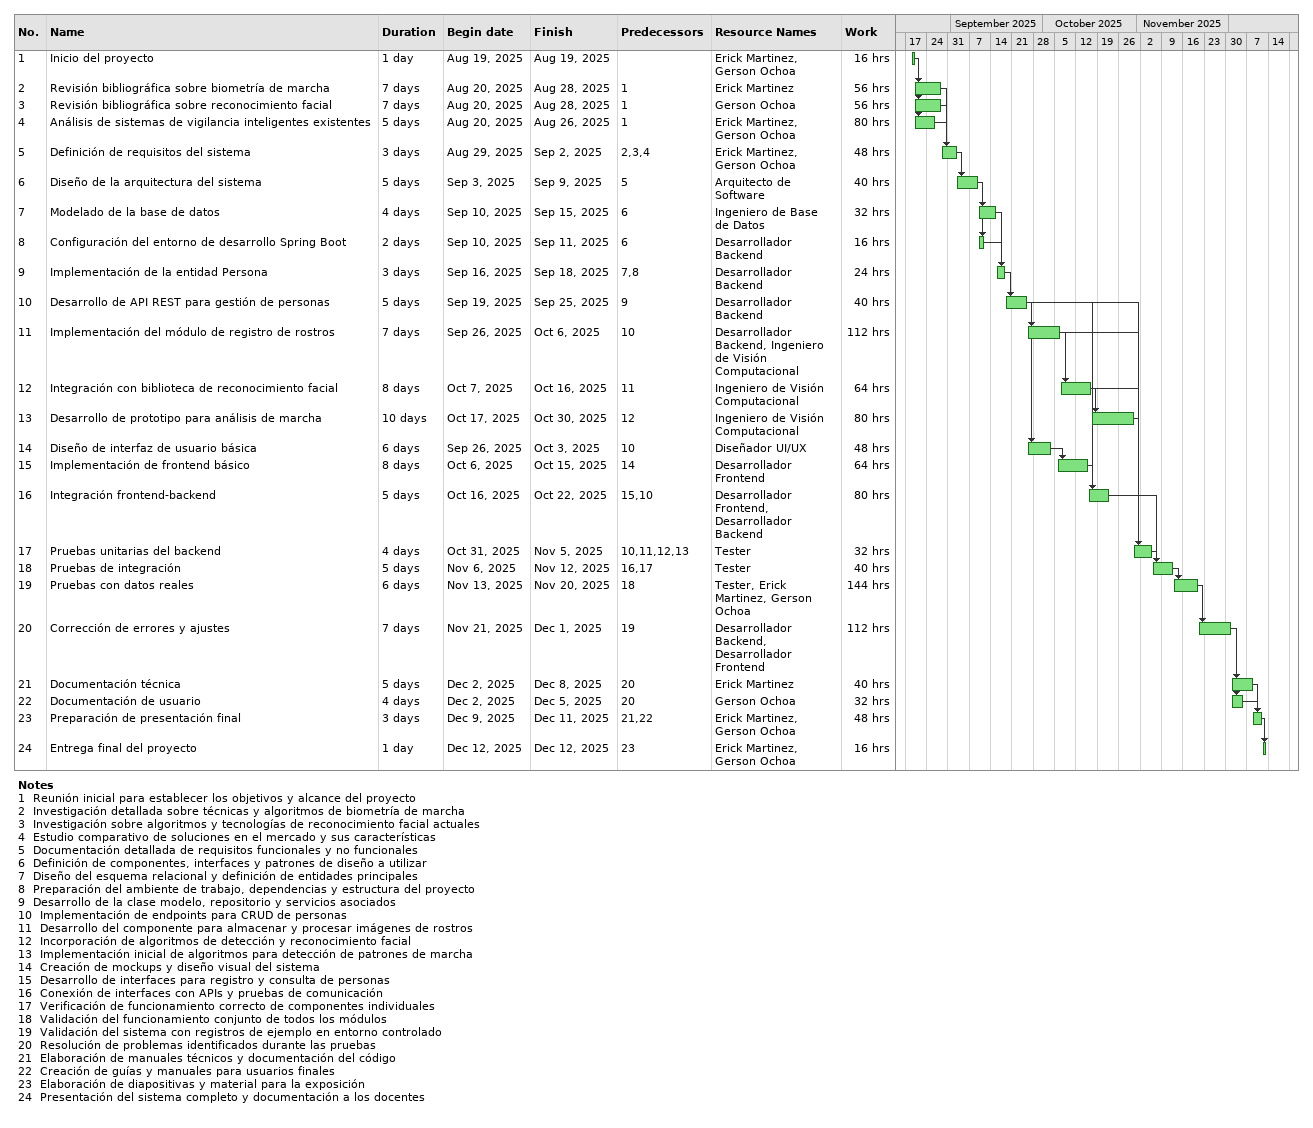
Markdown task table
| ID | Task | Duration | Start | Finish | Predecessors | Resources | Work (h) |
|---|---|---|---|---|---|---|---|
| 1 | Inicio del proyecto | 1d | 2025-08-19 | 2025-08-19 |  | Erick Martinez, Gerson Ochoa | 16 |
| 2 | Revisión bibliográfica sobre biometría de marcha | 7d | 2025-08-20 | 2025-08-28 | 1 | Erick Martinez | 56 |
| 3 | Revisión bibliográfica sobre reconocimiento facial | 7d | 2025-08-20 | 2025-08-28 | 1 | Gerson Ochoa | 56 |
| 4 | Análisis de sistemas de vigilancia inteligentes existentes | 5d | 2025-08-20 | 2025-08-26 | 1 | Erick Martinez, Gerson Ochoa | 80 |
| 5 | Definición de requisitos del sistema | 3d | 2025-08-29 | 2025-09-02 | 2, 3, 4 | Erick Martinez, Gerson Ochoa | 48 |
| 6 | Diseño de la arquitectura del sistema | 5d | 2025-09-03 | 2025-09-09 | 5 | Arquitecto de Software | 40 |
| 7 | Modelado de la base de datos | 4d | 2025-09-10 | 2025-09-15 | 6 | Ingeniero de Base de Datos | 32 |
| 8 | Configuración del entorno de desarrollo Spring Boot | 2d | 2025-09-10 | 2025-09-11 | 6 | Desarrollador Backend | 16 |
| 9 | Implementación de la entidad Persona | 3d | 2025-09-16 | 2025-09-18 | 7, 8 | Desarrollador Backend | 24 |
| 10 | Desarrollo de API REST para gestión de personas | 5d | 2025-09-19 | 2025-09-25 | 9 | Desarrollador Backend | 40 |
| 11 | Implementación del módulo de registro de rostros | 7d | 2025-09-26 | 2025-10-06 | 10 | Desarrollador Backend, Ingeniero de Visión Computacional | 112 |
| 12 | Integración con biblioteca de reconocimiento facial | 8d | 2025-10-07 | 2025-10-16 | 11 | Ingeniero de Visión Computacional | 64 |
| 13 | Desarrollo de prototipo para análisis de marcha | 10d | 2025-10-17 | 2025-10-30 | 12 | Ingeniero de Visión Computacional | 80 |
| 14 | Diseño de interfaz de usuario básica | 6d | 2025-09-26 | 2025-10-03 | 10 | Diseñador UI/UX | 48 |
| 15 | Implementación de frontend básico | 8d | 2025-10-06 | 2025-10-15 | 14 | Desarrollador Frontend | 64 |
| 16 | Integración frontend-backend | 5d | 2025-10-16 | 2025-10-22 | 15, 10 | Desarrollador Frontend, Desarrollador Backend | 80 |
| 17 | Pruebas unitarias del backend | 4d | 2025-10-31 | 2025-11-05 | 10, 11, 12, 13 | Tester | 32 |
| 18 | Pruebas de integración | 5d | 2025-11-06 | 2025-11-12 | 16, 17 | Tester | 40 |
| 19 | Pruebas con datos reales | 6d | 2025-11-13 | 2025-11-20 | 18 | Tester, Erick Martinez, Gerson Ochoa | 144 |
| 20 | Corrección de errores y ajustes | 7d | 2025-11-21 | 2025-12-01 | 19 | Desarrollador Backend, Desarrollador Frontend | 112 |
| 21 | Documentación técnica | 5d | 2025-12-02 | 2025-12-08 | 20 | Erick Martinez | 40 |
| 22 | Documentación de usuario | 4d | 2025-12-02 | 2025-12-05 | 20 | Gerson Ochoa | 32 |
| 23 | Preparación de presentación final | 3d | 2025-12-09 | 2025-12-11 | 21, 22 | Erick Martinez, Gerson Ochoa | 48 |
| 24 | Entrega final del proyecto | 1d | 2025-12-12 | 2025-12-12 | 23 | Erick Martinez, Gerson Ochoa | 16 |

Notes
- 1: Reunión inicial para establecer los objetivos y alcance del proyecto
- 2: Investigación detallada sobre técnicas y algoritmos de biometría de marcha
- 3: Investigación sobre algoritmos y tecnologías de reconocimiento facial actuales
- 4: Estudio comparativo de soluciones en el mercado y sus características
- 5: Documentación detallada de requisitos funcionales y no funcionales
- 6: Definición de componentes, interfaces y patrones de diseño a utilizar
- 7: Diseño del esquema relacional y definición de entidades principales
- 8: Preparación del ambiente de trabajo, dependencias y estructura del proyecto
- 9: Desarrollo de la clase modelo, repositorio y servicios asociados
- 10: Implementación de endpoints para CRUD de personas
- 11: Desarrollo del componente para almacenar y procesar imágenes de rostros
- 12: Incorporación de algoritmos de detección y reconocimiento facial
- 13: Implementación inicial de algoritmos para detección de patrones de marcha
- 14: Creación de mockups y diseño visual del sistema
- 15: Desarrollo de interfaces para registro y consulta de personas
- 16: Conexión de interfaces con APIs y pruebas de comunicación
- 17: Verificación de funcionamiento correcto de componentes individuales
- 18: Validación del funcionamiento conjunto de todos los módulos
- 19: Validación del sistema con registros de ejemplo en entorno controlado
- 20: Resolución de problemas identificados durante las pruebas
- 21: Elaboración de manuales técnicos y documentación del código
- 22: Creación de guías y manuales para usuarios finales
- 23: Elaboración de diapositivas y material para la exposición
- 24: Presentación del sistema completo y documentación a los docentes
